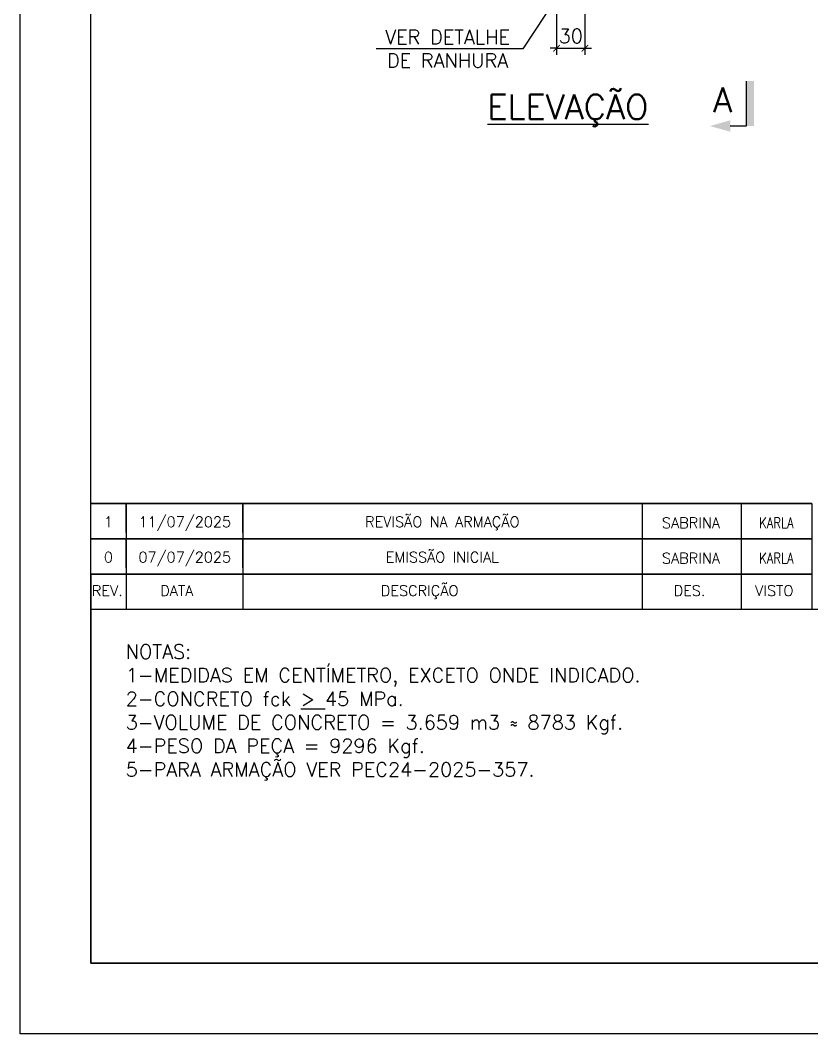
# Model space of a CAD drawing. Header units: centimetres. Extents: x 1658 to 19651, y 8294 to 11444.
# Drawn here: x 1658 to 2498, y 8294 to 9369 of the extents above; entities that cross this region are included whole.
import ezdxf
from ezdxf.enums import TextEntityAlignment as Align

# ---------------------------------------------------------------- set-up
doc = ezdxf.new("R2010")
doc.units = ezdxf.units.CM
doc.header["$LTSCALE"] = 50
doc.header["$MEASUREMENT"] = 0
doc.header["$PDMODE"] = 67
for name, color, linetype in [('COTAS-PRECON', 1, 'Continuous'), ('FORMATO-PRECON', 2, 'Continuous'), ('HACHURAS-PRECON', 1, 'Continuous'), ('IND- CORTE-PRECON', 4, 'Continuous'), ('LINHA-01-PRECON', 1, 'Continuous'), ('TEXTO-35-PRECON', 5, 'Continuous')]:
    doc.layers.add(name, color=color, linetype=linetype)
doc.styles.add('PRECON-ROMANS', font='romans.shx')
doc.styles.add('ROMANS', font='ROMANS.SHX', dxfattribs={"oblique": 15, "height": 3})
doc.styles.get("Standard").update_dxf_attribs({"font": 'romans.shx'})
doc.dimstyles.new('ESC75-75', dxfattribs={"dimscale": 0, "dimtxt": 15, "dimasz": 7, "dimexe": 7, "dimexo": 7, "dimgap": 5.5, "dimtad": 1, "dimdec": 1, "dimdsep": 46, "dimtxsty": 'Standard', "dimblk": 'ARCHTICK', "dimcen": 0.1, "dimdle": 7, "dimclrd": 256, "dimclre": 256, "dimclrt": 2, "dimadec": 0, "dimazin": 0, "dimtfac": 1, "dimtdec": 1, "dimtix": 1, "dimtmove": 2, "dimatfit": 3, "dimfxl": 1, "dimarcsym": 0})

# ---------------------------------------------------------------- blocks, each defined once
blk = doc.blocks.new('A$C2E607E54')
at = {"layer": 'FORMATO-PRECON'}
blk.add_lwpolyline([(0, 4200), (2970, 4200), (2970, 0), (0, 0)], close=True, dxfattribs=at)
at = {"layer": 'FORMATO-PRECON', "color": 6}
blk.add_lwpolyline([(100, 3950), (2870, 3950), (2870, 100), (100, 100)], close=True, dxfattribs=at)
blk = doc.blocks.new('A$C6E105C5C')
at = {"layer": 'FORMATO-PRECON', "color": 6}
for q in [(1020, 50), (0, 0)]:
    blk.add_line((0, 50), q, dxfattribs=at)
at = {"layer": 'FORMATO-PRECON', "color": 3}
blk.add_lwpolyline([(0, 50), (1020, 50), (1020, 0), (0, 0)], close=True, dxfattribs=at)
at = {"layer": 'FORMATO-PRECON', "color": 1}
for points in [[(50, 50), (50, 0)], [(215, 50), (215, 0)], [(780, 50), (780, 0)], [(920, 50), (920, 0)]]:
    blk.add_lwpolyline(points, dxfattribs=at)
at = {"layer": 'FORMATO-PRECON', "style": 'ROMANS'}
for s, p in [('REV.', (1.3, 19.2)), ('DATA', (98.1, 19.2)), ('DESCRIÇÃO', (410.2, 19.2)), ('DES.', (824.6, 19.2)), ('VISTO', (940, 19.2))]:
    blk.add_text(s, height=15, dxfattribs=at).set_placement(p)
blk = doc.blocks.new('REV-A3-V')
at = {"layer": 'FORMATO-PRECON', "color": 1}
for p, q in [((780, 50), (780, 9.1)), ((920, 50), (920, 9.1))]:
    blk.add_line(p, q, dxfattribs=at)
for points in [[(1020, 50), (0, 50)], [(50, 9.1), (50, 50)], [(50, 50), (50, 0)], [(215, 9.1), (215, 50)], [(215, 50), (215, 0)], [(780, 50), (780, 0)], [(920, 50), (920, 0)]]:
    blk.add_lwpolyline(points, dxfattribs=at)
blk.add_lwpolyline([(1020, 0), (0, 0), (0, 50), (1020, 50)], close=True, dxfattribs=at)
at = {"layer": 'FORMATO-PRECON', "color": 2, "style": 'PRECON-ROMANS', "flags": 12}
for p in [(24.8, 24), (132.8, 24), (497.2, 24)]:
    blk.add_attdef('X', text='', height=15, dxfattribs=at).set_placement(p, align=Align.MIDDLE_CENTER)
at = {"layer": 'FORMATO-PRECON', "style": 'PRECON-ROMANS', "flags": 12}
for p in [(849.1, 22.6), (970, 22.6)]:
    blk.add_attdef('X', text='', height=15, dxfattribs=at).set_placement(p, align=Align.MIDDLE_CENTER)
blk = doc.blocks.new('_ArchTick')
at = {"color": 0, "linetype": 'ByBlock', "const_width": 0.15}
blk.add_lwpolyline([(-0.5, -0.5), (0.5, 0.5)], dxfattribs=at)
blk = doc.blocks.new('*D38')
at = {"layer": 'COTAS-PRECON', "lineweight": -2, "transparency": 16777216}
for p, q in [((2227.6, 9379.3), (2227.6, 9332.3)), ((2257.6, 9379.3), (2257.6, 9332.3)), ((2227.6, 9339.3), (2220.6, 9339.3)), ((2227.6, 9339.3), (2257.6, 9339.3)), ((2257.6, 9339.3), (2264.6, 9339.3))]:
    blk.add_line(p, q, dxfattribs=at)
at = {"layer": 'Defpoints', "color": 0, "transparency": 16777216}
for p in [(2227.6, 9386.3, 0), (2257.6, 9386.3, 0), (2257.6, 9339.3)]:
    blk.add_point(p, dxfattribs=at)
at = {"layer": 'COTAS-PRECON', "lineweight": -2, "transparency": 16777216, "xscale": 7, "yscale": 7, "zscale": 7}
blk.add_blockref('_ArchTick', (2227.6, 9339.3), dxfattribs=at)
at = {"layer": 'COTAS-PRECON', "lineweight": -2, "transparency": 16777216, "xscale": 7, "yscale": 7, "zscale": 7, "rotation": 180}
blk.add_blockref('_ArchTick', (2257.6, 9339.3), dxfattribs=at)
at = {"layer": 'COTAS-PRECON', "color": 2, "transparency": 16777216, "insert": (2242.6, 9352.3), "char_height": 15, "attachment_point": 5}
blk.add_mtext('30', dxfattribs=at)
blk = doc.blocks.new('IND-CORTE-')
at = {"layer": 'IND- CORTE-PRECON', "color": 1}
for p, q in [((-11.2, 63.5), (-33.6, 63.5)), ((-11.2, 0), (-11.2, 63.5))]:
    blk.add_line(p, q, dxfattribs=at)
for points in [[(-33.6, 71.5), (-62.5, 63.5), (-33.6, 55.4)], [(0, 0), (-11.2, 0), (0, 63.5), (-11.2, 63.5)]]:
    blk.add_solid(points, dxfattribs=at)
at = {"layer": 'IND- CORTE-PRECON', "linetype": 'Continuous', "style": 'ROMANS', "flags": 8}
blk.add_attdef('B', (-57.7, 9.1), '', height=35, dxfattribs=at)

msp = doc.modelspace()

# ---------------------------------------------------------------- linework, layer by layer
at = {"layer": 'FORMATO-PRECON', "color": 6}
msp.add_lwpolyline([(3810.86, 8743.94), (1733.36, 8743.94), (1733.36, 8368.94), (3810.86, 8368.94)], close=True, dxfattribs=at)

# ---------------------------------------------------------------- block references
at = {"color": 1}
ref = msp.add_blockref('REV-A3-V', (1733.36, 8818.94), dxfattribs=dict(at, xscale=0.749999976233481, yscale=0.749999976233481, zscale=0.749999976233481, rotation=359.9999999942736))
ref.add_attrib('X', '1', dxfattribs={"layer": 'FORMATO-PRECON', "color": 2, "height": 11.25, "rotation": 360, "style": 'PRECON-ROMANS', "flags": 12}).set_placement((1751.92, 8836.96), align=Align.MIDDLE_CENTER)
ref.add_attrib('X', '11/07/2025', dxfattribs={"layer": 'FORMATO-PRECON', "color": 2, "height": 11.25, "rotation": 360, "style": 'PRECON-ROMANS', "flags": 12}).set_placement((1832.94, 8836.96), align=Align.MIDDLE_CENTER)
ref.add_attrib('X', 'REVISÃO NA ARMAÇÃO', dxfattribs={"layer": 'FORMATO-PRECON', "color": 2, "height": 11.25, "rotation": 360, "style": 'PRECON-ROMANS', "flags": 12}).set_placement((2106.27, 8836.96), align=Align.MIDDLE_CENTER)
ref.add_attrib('X', 'SABRINA', dxfattribs={"layer": 'FORMATO-PRECON', "height": 11.25, "rotation": 360, "style": 'PRECON-ROMANS', "flags": 12}).set_placement((2370.2, 8835.86), align=Align.MIDDLE_CENTER)
ref.add_attrib('X', 'KARLA', dxfattribs={"layer": 'FORMATO-PRECON', "height": 11.25, "rotation": 360, "style": 'PRECON-ROMANS', "width": 0.8, "flags": 12}).set_placement((2460.88, 8835.86), align=Align.MIDDLE_CENTER)
ref = msp.add_blockref('REV-A3-V', (1733.36, 8781.44), dxfattribs=dict(at, xscale=0.749999976233481, yscale=0.749999976233481, zscale=0.749999976233481, rotation=359.9999999942736))
ref.add_attrib('X', '0', dxfattribs={"layer": 'FORMATO-PRECON', "color": 2, "height": 11.25, "rotation": 360, "style": 'PRECON-ROMANS', "flags": 12}).set_placement((1751.92, 8799.46), align=Align.MIDDLE_CENTER)
ref.add_attrib('X', '07/07/2025', dxfattribs={"layer": 'FORMATO-PRECON', "color": 2, "height": 11.25, "rotation": 360, "style": 'PRECON-ROMANS', "flags": 12}).set_placement((1832.94, 8799.46), align=Align.MIDDLE_CENTER)
ref.add_attrib('X', 'EMISSÃO INICIAL', dxfattribs={"layer": 'FORMATO-PRECON', "color": 2, "height": 11.25, "rotation": 360, "style": 'PRECON-ROMANS', "flags": 12}).set_placement((2106.27, 8799.46), align=Align.MIDDLE_CENTER)
ref.add_attrib('X', 'SABRINA', dxfattribs={"layer": 'FORMATO-PRECON', "height": 11.25, "rotation": 360, "style": 'PRECON-ROMANS', "flags": 12}).set_placement((2370.2, 8798.36), align=Align.MIDDLE_CENTER)
ref.add_attrib('X', 'KARLA', dxfattribs={"layer": 'FORMATO-PRECON', "height": 11.25, "rotation": 360, "style": 'PRECON-ROMANS', "width": 0.8, "flags": 12}).set_placement((2460.88, 8798.36), align=Align.MIDDLE_CENTER)
at = {"color": 1, "xscale": 0.749999976233481, "yscale": 0.749999976233481, "zscale": 0.749999976233481, "rotation": 359.9999999942736}
msp.add_blockref('A$C6E105C5C', (1733.36, 8743.94), dxfattribs=at)
at = {"layer": 'HACHURAS-PRECON', "xscale": 0.7499999999999996, "yscale": 0.7499999999999996, "zscale": 0.7499999999999996}
msp.add_blockref('A$C2E607E54', (1658.36, 8293.94), dxfattribs=at)
at = {"layer": 'TEXTO-35-PRECON', "linetype": 'ByBlock'}
ref = msp.add_blockref('IND-CORTE-', (2437.1, 9304.43), dxfattribs=dict(at, xscale=-0.75, yscale=0.75, zscale=0.75, rotation=180))
ref.add_attrib('B', 'A', (2393.81, 9271.38), dxfattribs={"layer": 'IND- CORTE-PRECON', "color": 5, "linetype": 'Continuous', "height": 26.25, "style": 'ROMANS', "flags": 8})

# ---------------------------------------------------------------- texts
at = {"layer": 'COTAS-PRECON', "color": 2, "insert": (2111.84, 9338.76, -0.05), "char_height": 15, "attachment_point": 5}
msp.add_mtext('\\A1;VER DETALHE\\PDE RANHURA', dxfattribs=at)
at = {"layer": 'LINHA-01-PRECON', "color": 4, "insert": (2239.58, 9273.34, -0.02), "char_height": 26.25, "attachment_point": 5}
msp.add_mtext('{\\LELEVAÇÃO}', dxfattribs=at)
at = {"layer": 'LINHA-01-PRECON', "color": 2, "insert": (1770.28, 8706.77), "char_height": 15, "attachment_point": 1}
msp.add_mtext('\\A1;{\\C3;NOTAS:\\P}1-MEDIDAS EM CENTÍMETRO, EXCETO ONDE INDICADO.{\\H2.02381x; }\\P2-CONCRETO fck {\\L>} 45 MPa.{\\H1.65873x; }\\P3-VOLUME DE CONCRETO = 3.659 m3 ≈ 8783 Kgf.{\\H1.61376x; }\\P4-PESO DA PEÇA = 9296 Kgf. {\\H1.62875x; }\\P5-PARA ARMAÇÃO VER PEC24-2025-357.{\\H1.81423x; }', dxfattribs=at)

# ---------------------------------------------------------------- dimensions: what is measured, and where the dimension line sits
at = {"layer": 'COTAS-PRECON'}
dim = msp.add_linear_dim(base=(2257.58, 9339.26, -0.02), p1=(2227.58, 9386.28), p2=(2257.58, 9386.28), dimstyle='ESC75-75', override={"dimscale": 1}, dxfattribs=at)
dim.commit()
dim.dimension.update_dxf_attribs({"geometry": '*D38', "text_midpoint": (2242.58, 9352.26, -0.02)})

# ---------------------------------------------------------------- leaders
msp.add_leader([(2227.58, 9393.28), (2191.84, 9338.76), (2036.02, 9338.76)], dimstyle='ESC75-75', override={"dimscale": 1}, dxfattribs=at)

doc.saveas('drawing.dxf')
